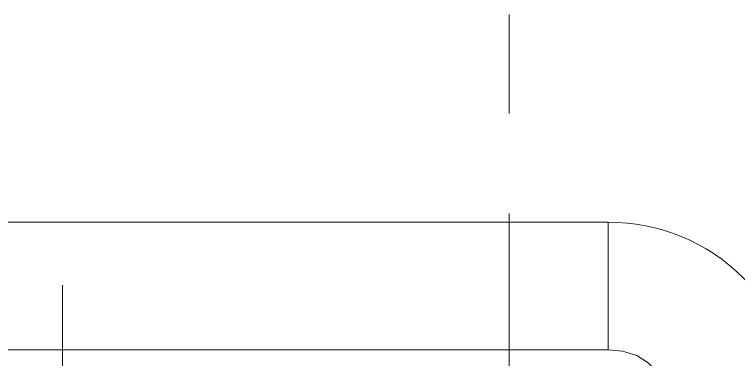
# Model space of a CAD drawing. Header units: metres. Extents: x 29 to 268, y -7 to 151.
# Drawn here: x 63.524 to 65.842, y 34.693 to 35.796 of the extents above; entities that cross this region are included whole.
import ezdxf

# ---------------------------------------------------------------- set-up
doc = ezdxf.new("R2010")
doc.units = ezdxf.units.M
doc.layers.add('HVAC - Ductos', color=5, linetype='Continuous', lineweight=50)
doc.layers.add('PDF2_Geometry', color=7, linetype='Continuous', true_color=0xaaaaaa)

msp = doc.modelspace()

# ---------------------------------------------------------------- linework, layer by layer
at = {"layer": 'HVAC - Ductos', "lineweight": 0}
msp.add_lwpolyline([(61.9592, 35.1317), (65.4243, 35.1317), (65.4243, 34.7237), (61.9592, 34.7237)], close=True, dxfattribs=at)
msp.add_lwpolyline([(66.0338, 34.5221), (65.6305, 34.5221), (65.6213, 34.5679), (65.6076, 34.6092), (65.5846, 34.6504), (65.5526, 34.6825), (65.5159, 34.7054), (65.47, 34.7192), (65.4243, 34.7237), (65.4243, 35.1317, -0.417509)], format="xyb", close=True, dxfattribs=at)
for points in [[(65.4243, 35.1317), (65.4243, 35.1317)], [(65.4243, 34.7237), (65.4243, 35.1317), (65.4243, 34.7237)], [(63.678, 34.93), (63.678, 34.4442)], [(65.4243, 34.7237), (65.4243, 34.7237)]]:
    msp.add_lwpolyline(points, dxfattribs=at)
at = {"layer": 'PDF2_Geometry', "lineweight": 0}
for points in [[(65.108, 35.7963), (65.108, 35.48)], [(65.108, 35.1592), (65.108, 33.8896)]]:
    msp.add_lwpolyline(points, dxfattribs=at)

doc.saveas('drawing.dxf')
